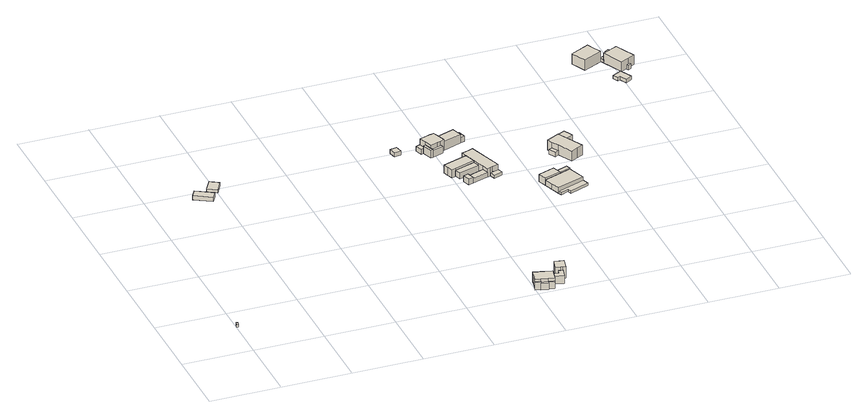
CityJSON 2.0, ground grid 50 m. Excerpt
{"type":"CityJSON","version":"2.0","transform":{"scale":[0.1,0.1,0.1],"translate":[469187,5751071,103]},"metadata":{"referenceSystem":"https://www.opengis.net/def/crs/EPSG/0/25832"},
"CityObjects":{
"building1":{"type":"Building","attributes":{"Gemeindeschluessel":"05754044","BezugspunktDach":"2000","function":"31001_2523","measuredHeight":1.72},"address":[{"country":"Germany"}],"geometry":[{"type":"Solid","lod":"1","boundaries":[[[[0,1,2,3]],[[4,5,6,7]],[[4,7,3,2]],[[5,4,2,1]],[[6,5,1,0]],[[7,6,0,3]]]]}]},
"building2":{"type":"Building","attributes":{"Gemeindeschluessel":"05754044","BezugspunktDach":"2000","function":"31001_2720","measuredHeight":3.94},"address":[{"country":"Germany","locality":"Verl","thoroughfareNumber":"59","thoroughfareName":"Eckardtsheimer Straße"}],"geometry":[{"type":"Solid","lod":"1","boundaries":[[[[8,9,10,11]],[[12,13,14,15]],[[12,15,11,10]],[[13,12,10,9]],[[14,13,9,8]],[[15,14,8,11]]]]}]},
"building3":{"type":"Building","attributes":{"Gemeindeschluessel":"05754044","BezugspunktDach":"2000","function":"31001_9998","measuredHeight":2.47},"address":[{"country":"Germany","locality":"Verl","thoroughfareNumber":"59","thoroughfareName":"Eckardtsheimer Straße"}],"geometry":[{"type":"Solid","lod":"1","boundaries":[[[[16,17,18,19]],[[20,21,22,23]],[[20,23,19,18]],[[21,20,18,17]],[[22,21,17,16]],[[23,22,16,19]]]]}]},
"building4":{"type":"Building","attributes":{"Gemeindeschluessel":"05754044","function":"31001_1010"},"address":[{"country":"Germany","locality":"Verl","thoroughfareNumber":"14","thoroughfareName":"Sobbeweg"}],"children":["building4-1","building4-2","building4-3","building4-4","building4-5","building4-6"]},
"building4-1":{"type":"BuildingPart","attributes":{"BezugspunktDach":"2000","measuredHeight":9.38,"storeysAboveGround":2},"parents":["building4"],"geometry":[{"type":"Solid","lod":"1","boundaries":[[[[24,25,26,27,28,29,30,31,32,33,34,35]],[[36,37,38,39,40,41,42,43,44,45,46,47]],[[36,47,35,34]],[[37,36,34,33]],[[38,37,33,32]],[[39,38,32,31]],[[40,39,31,30]],[[41,40,30,29]],[[42,41,29,28]],[[43,42,28,27]],[[44,43,27,26]],[[45,44,26,25]],[[46,45,25,24]],[[47,46,24,35]]]]}]},
"building4-2":{"type":"BuildingPart","attributes":{"BezugspunktDach":"2000","measuredHeight":5.03,"storeysAboveGround":2},"parents":["building4"],"geometry":[{"type":"Solid","lod":"1","boundaries":[[[[48,49,50,51,52,53]],[[54,55,56,38,37,57]],[[54,57,53,52]],[[55,54,52,51]],[[56,55,51,50]],[[38,56,50,49]],[[37,38,49,48]],[[57,37,48,53]]]]}]},
"building4-3":{"type":"BuildingPart","attributes":{"BezugspunktDach":"2100","measuredHeight":6,"storeysAboveGround":2},"address":[{"country":"Germany","locality":"Verl","thoroughfareNumber":"14","thoroughfareName":"Sobbeweg"}],"parents":["building4"],"geometry":[{"type":"Solid","lod":"1","boundaries":[[[[58,59,60,61,62,63]],[[64,65,66,67,68,69]],[[64,69,63,62]],[[65,64,62,61]],[[66,65,61,60]],[[67,66,60,59]],[[68,67,59,58]],[[69,68,58,63]]]]}]},
"building4-4":{"type":"BuildingPart","attributes":{"BezugspunktDach":"2000","measuredHeight":5.45,"storeysAboveGround":2},"address":[{"country":"Germany","locality":"Verl","thoroughfareNumber":"14","thoroughfareName":"Sobbeweg"}],"parents":["building4"],"geometry":[{"type":"Solid","lod":"1","boundaries":[[[[70,71,72,73]],[[74,75,76,77]],[[74,77,73,72]],[[75,74,72,71]],[[76,75,71,70]],[[77,76,70,73]]]]}]},
"building4-5":{"type":"BuildingPart","attributes":{"BezugspunktDach":"2000","measuredHeight":5.18,"storeysAboveGround":2},"address":[{"country":"Germany","locality":"Verl","thoroughfareNumber":"14","thoroughfareName":"Sobbeweg"}],"parents":["building4"],"geometry":[{"type":"Solid","lod":"1","boundaries":[[[[78,79,80,81]],[[82,57,37,36]],[[82,36,81,80]],[[57,82,80,79]],[[37,57,79,78]],[[36,37,78,81]]]]}]},
"building4-6":{"type":"BuildingPart","attributes":{"BezugspunktDach":"2000","measuredHeight":3.96,"storeysAboveGround":2},"address":[{"country":"Germany","locality":"Verl","thoroughfareNumber":"14","thoroughfareName":"Sobbeweg"}],"parents":["building4"],"geometry":[{"type":"Solid","lod":"1","boundaries":[[[[83,84,85,86]],[[43,42,87,88]],[[43,88,86,85]],[[42,43,85,84]],[[87,42,84,83]],[[88,87,83,86]]]]}]},
"building5":{"type":"Building","attributes":{"Gemeindeschluessel":"05754044","BezugspunktDach":"2000","function":"31001_2463","measuredHeight":9.81,"storeysAboveGround":1},"address":[{"country":"Germany","locality":"Verl","thoroughfareNumber":"14","thoroughfareName":"Sobbeweg"}],"geometry":[{"type":"Solid","lod":"1","boundaries":[[[[89,90,91,92,93,94,95]],[[96,69,97,98,99,100,101]],[[96,101,95,94]],[[69,96,94,93]],[[97,69,93,92]],[[98,97,92,91]],[[99,98,91,90]],[[100,99,90,89]],[[101,100,89,95]]]]}]},
"building6":{"type":"Building","attributes":{"Gemeindeschluessel":"05754044","BezugspunktDach":"2000","function":"51009_1611","measuredHeight":2.77},"address":[{"country":"Germany"}],"geometry":[{"type":"Solid","lod":"1","boundaries":[[[[102,103,104,105]],[[106,107,108,109]],[[106,109,105,104]],[[107,106,104,103]],[[108,107,103,102]],[[109,108,102,105]]]]}]},
"building7":{"type":"Building","attributes":{"Gemeindeschluessel":"05754044","BezugspunktDach":"2000","function":"51009_1610","measuredHeight":6.74},"address":[{"country":"Germany"}],"geometry":[{"type":"Solid","lod":"1","boundaries":[[[[110,111,112,113]],[[114,115,116,117]],[[114,117,113,112]],[[115,114,112,111]],[[116,115,111,110]],[[117,116,110,113]]]]}]},
"building8":{"type":"Building","attributes":{"Gemeindeschluessel":"05754044","BezugspunktDach":"2000","function":"51009_1610","measuredHeight":5.26},"address":[{"country":"Germany"}],"geometry":[{"type":"Solid","lod":"1","boundaries":[[[[118,119,120,121]],[[122,123,124,125]],[[122,125,121,120]],[[123,122,120,119]],[[124,123,119,118]],[[125,124,118,121]]]]}]},
"building9":{"type":"Building","attributes":{"Gemeindeschluessel":"05754044","function":"51009_1610"},"address":[{"country":"Germany"}],"children":["building9-1","building9-2"]},
"building9-1":{"type":"BuildingPart","attributes":{"BezugspunktDach":"2000","measuredHeight":4.43},"parents":["building9"],"geometry":[{"type":"Solid","lod":"1","boundaries":[[[[126,127,128,129]],[[130,131,132,133]],[[130,133,129,128]],[[131,130,128,127]],[[132,131,127,126]],[[133,132,126,129]]]]}]},
"building9-2":{"type":"BuildingPart","attributes":{"BezugspunktDach":"2000","measuredHeight":4.43},"parents":["building9"],"geometry":[{"type":"Solid","lod":"1","boundaries":[[[[134,135,136,137]],[[138,139,140,130]],[[138,130,137,136]],[[139,138,136,135]],[[140,139,135,134]],[[130,140,134,137]]]]}]},
"building10":{"type":"Building","attributes":{"Gemeindeschluessel":"05754044","function":"31001_2054"},"address":[{"country":"Germany","locality":"Verl","thoroughfareNumber":"13","thoroughfareName":"Sobbeweg"}],"children":["building10-1","building10-2"]},
"building10-1":{"type":"BuildingPart","attributes":{"BezugspunktDach":"2000","measuredHeight":8.47},"parents":["building10"],"geometry":[{"type":"Solid","lod":"1","boundaries":[[[[141,142,143,144,145,146,147,148,149,150,151,152,153]],[[154,155,156,157,158,159,160,161,162,163,164,165,166]],[[154,166,153,152]],[[155,154,152,151]],[[156,155,151,150]],[[157,156,150,149]],[[158,157,149,148]],[[159,158,148,147]],[[160,159,147,146]],[[161,160,146,145]],[[162,161,145,144]],[[163,162,144,143]],[[164,163,143,142]],[[165,164,142,141]],[[166,165,141,153]]]]}]},
"building10-2":{"type":"BuildingPart","attributes":{"BezugspunktDach":"2000","measuredHeight":8.1},"parents":["building10"],"geometry":[{"type":"Solid","lod":"1","boundaries":[[[[167,168,169,170,171,172,173,174]],[[175,176,177,163,162,161,160,178]],[[175,178,174,173]],[[176,175,173,172]],[[177,176,172,171]],[[163,177,171,170]],[[162,163,170,169]],[[161,162,169,168]],[[160,161,168,167]],[[178,160,167,174]]]]}]},
"building11":{"type":"Building","attributes":{"Gemeindeschluessel":"05754044","function":"31001_1010"},"address":[{"country":"Germany","locality":"Verl","thoroughfareNumber":"13","thoroughfareName":"Sobbeweg"}],"children":["building11-1","building11-2","building11-3","building11-4","building11-5","building11-6"]},
"building11-1":{"type":"BuildingPart","attributes":{"BezugspunktDach":"2000","measuredHeight":10.96},"parents":["building11"],"geometry":[{"type":"Solid","lod":"1","boundaries":[[[[179,180,181,182,183,184,185,186,187,188,189]],[[190,191,192,193,194,116,195,196,197,198,199]],[[190,199,189,188]],[[191,190,188,187]],[[192,191,187,186]],[[193,192,186,185]],[[194,193,185,184]],[[116,194,184,183]],[[195,116,183,182]],[[196,195,182,181]],[[197,196,181,180]],[[198,197,180,179]],[[199,198,179,189]]]]}]},
"building11-2":{"type":"BuildingPart","attributes":{"BezugspunktDach":"2000","measuredHeight":5.24},"parents":["building11"],"geometry":[{"type":"Solid","lod":"1","boundaries":[[[[200,201,202,203,204]],[[117,205,194,192,206]],[[117,206,204,203]],[[205,117,203,202]],[[194,205,202,201]],[[192,194,201,200]],[[206,192,200,204]]]]}]},
"building11-3":{"type":"BuildingPart","attributes":{"BezugspunktDach":"2000","measuredHeight":8.3},"parents":["building11"],"geometry":[{"type":"Solid","lod":"1","boundaries":[[[[207,208,209,210,211,212,213,214]],[[191,190,215,216,217,218,219,220]],[[191,220,214,213]],[[190,191,213,212]],[[215,190,212,211]],[[216,215,211,210]],[[217,216,210,209]],[[218,217,209,208]],[[219,218,208,207]],[[220,219,207,214]]]]}]},
"building11-4":{"type":"BuildingPart","attributes":{"BezugspunktDach":"2000","measuredHeight":3.71},"address":[{"country":"Germany","locality":"Verl","thoroughfareNumber":"13","thoroughfareName":"Sobbeweg"}],"parents":["building11"],"geometry":[{"type":"Solid","lod":"1","boundaries":[[[[221,222,223,224,225]],[[226,227,195,116,115]],[[226,115,225,224]],[[227,226,224,223]],[[195,227,223,222]],[[116,195,222,221]],[[115,116,221,225]]]]}]},
"building11-5":{"type":"BuildingPart","attributes":{"BezugspunktDach":"2000","measuredHeight":4.02},"address":[{"country":"Germany","locality":"Verl","thoroughfareNumber":"13","thoroughfareName":"Sobbeweg"}],"parents":["building11"],"geometry":[{"type":"Solid","lod":"1","boundaries":[[[[228,229,230,231]],[[232,233,234,235]],[[232,235,231,230]],[[233,232,230,229]],[[234,233,229,228]],[[235,234,228,231]]]]}]},
"building11-6":{"type":"BuildingPart","attributes":{"BezugspunktDach":"2000","measuredHeight":4.6},"address":[{"country":"Germany","locality":"Verl","thoroughfareNumber":"13","thoroughfareName":"Sobbeweg"}],"parents":["building11"],"geometry":[{"type":"Solid","lod":"1","boundaries":[[[[236,237,238,239]],[[219,217,240,241]],[[219,241,239,238]],[[217,219,238,237]],[[240,217,237,236]],[[241,240,236,239]]]]}]},
"building12":{"type":"Building","attributes":{"Gemeindeschluessel":"05754044","BezugspunktDach":"2000","function":"31001_2463","measuredHeight":2.46},"address":[{"country":"Germany","locality":"Verl","thoroughfareNumber":"13","thoroughfareName":"Sobbeweg"}],"geometry":[{"type":"Solid","lod":"1","boundaries":[[[[242,243,244,245]],[[246,156,154,247]],[[246,247,245,244]],[[156,246,244,243]],[[154,156,243,242]],[[247,154,242,245]]]]}]},
"building13":{"type":"Building","attributes":{"Gemeindeschluessel":"05754044","function":"31001_2721"},"address":[{"country":"Germany","locality":"Verl","thoroughfareNumber":"16","thoroughfareName":"Sobbeweg"}],"children":["building13-1","building13-2"]},
"building13-1":{"type":"BuildingPart","attributes":{"BezugspunktDach":"2000","measuredHeight":6.56},"parents":["building13"],"geometry":[{"type":"Solid","lod":"1","boundaries":[[[[248,249,250,251,252,253,254]],[[255,256,257,258,259,260,261]],[[255,261,254,253]],[[256,255,253,252]],[[257,256,252,251]],[[258,257,251,250]],[[259,258,250,249]],[[260,259,249,248]],[[261,260,248,254]]]]}]},
"building13-2":{"type":"BuildingPart","attributes":{"BezugspunktDach":"2000","measuredHeight":6.26},"parents":["building13"],"geometry":[{"type":"Solid","lod":"1","boundaries":[[[[262,263,264,265]],[[257,266,267,258]],[[257,258,265,264]],[[266,257,264,263]],[[267,266,263,262]],[[258,267,262,265]]]]}]},
"building14":{"type":"Building","attributes":{"Gemeindeschluessel":"05754044","BezugspunktDach":"2000","function":"51009_1610","measuredHeight":1.83},"address":[{"country":"Germany"}],"geometry":[{"type":"Solid","lod":"1","boundaries":[[[[268,269,270,271,272,273]],[[274,275,276,255,261,277]],[[274,277,273,272]],[[275,274,272,271]],[[276,275,271,270]],[[255,276,270,269]],[[261,255,269,268]],[[277,261,268,273]]]]}]},
"building15":{"type":"Building","attributes":{"Gemeindeschluessel":"05754044","BezugspunktDach":"2000","function":"51009_1610","measuredHeight":5.43},"address":[{"country":"Germany"}],"geometry":[{"type":"Solid","lod":"1","boundaries":[[[[278,279,280,281]],[[282,283,284,285]],[[282,285,281,280]],[[283,282,280,279]],[[284,283,279,278]],[[285,284,278,281]]]]}]},
"building16":{"type":"Building","attributes":{"Gemeindeschluessel":"05754044","function":"31001_1210"},"address":[{"country":"Germany","locality":"Verl","thoroughfareNumber":"16","thoroughfareName":"Sobbeweg"}],"children":["building16-1","building16-2","building16-3"]},
"building16-1":{"type":"BuildingPart","attributes":{"BezugspunktDach":"2000","measuredHeight":9.49},"parents":["building16"],"geometry":[{"type":"Solid","lod":"1","boundaries":[[[[286,287,288,289,290,291,292,293,294]],[[295,296,297,298,299,300,301,302,303]],[[295,303,294,293]],[[296,295,293,292]],[[297,296,292,291]],[[298,297,291,290]],[[299,298,290,289]],[[300,299,289,288]],[[301,300,288,287]],[[302,301,287,286]],[[303,302,286,294]]]]}]},
"building16-2":{"type":"BuildingPart","attributes":{"BezugspunktDach":"2000","measuredHeight":8.54},"parents":["building16"],"geometry":[{"type":"Solid","lod":"1","boundaries":[[[[304,305,306,307,308]],[[301,300,309,310,311]],[[301,311,308,307]],[[300,301,307,306]],[[309,300,306,305]],[[310,309,305,304]],[[311,310,304,308]]]]}]},
"building16-3":{"type":"BuildingPart","attributes":{"BezugspunktDach":"2000","measuredHeight":4.99},"address":[{"country":"Germany","locality":"Verl","thoroughfareNumber":"16","thoroughfareName":"Sobbeweg"}],"parents":["building16"],"geometry":[{"type":"Solid","lod":"1","boundaries":[[[[312,313,314,315]],[[316,317,318,319]],[[316,319,315,314]],[[317,316,314,313]],[[318,317,313,312]],[[319,318,312,315]]]]}]},
"building17":{"type":"Building","attributes":{"Gemeindeschluessel":"05754044","BezugspunktDach":"2000","function":"31001_2721","measuredHeight":10.41},"address":[{"country":"Germany","locality":"Verl","thoroughfareNumber":"25","thoroughfareName":"Sobbeweg"}],"geometry":[{"type":"Solid","lod":"1","boundaries":[[[[320,321,322,323,324,325,326]],[[327,328,329,330,331,332,333]],[[327,333,326,325]],[[328,327,325,324]],[[329,328,324,323]],[[330,329,323,322]],[[331,330,322,321]],[[332,331,321,320]],[[333,332,320,326]]]]}]},
"building18":{"type":"Building","attributes":{"Gemeindeschluessel":"05754044","BezugspunktDach":"2000","function":"31001_2723","measuredHeight":2.51},"address":[{"country":"Germany","locality":"Verl","thoroughfareNumber":"25","thoroughfareName":"Sobbeweg"}],"geometry":[{"type":"Solid","lod":"1","boundaries":[[[[334,335,336,337,338,339]],[[340,341,342,343,344,345]],[[340,345,339,338]],[[341,340,338,337]],[[342,341,337,336]],[[343,342,336,335]],[[344,343,335,334]],[[345,344,334,339]]]]}]},
"building19":{"type":"Building","attributes":{"Gemeindeschluessel":"05754044","BezugspunktDach":"2000","function":"31001_2723","measuredHeight":2.38},"address":[{"country":"Germany","locality":"Verl","thoroughfareNumber":"25","thoroughfareName":"Sobbeweg"}],"geometry":[{"type":"Solid","lod":"1","boundaries":[[[[346,347,348,349,350,351,352,353,354,355]],[[356,357,358,359,360,361,362,363,364,365]],[[356,365,355,354]],[[357,356,354,353]],[[358,357,353,352]],[[359,358,352,351]],[[360,359,351,350]],[[361,360,350,349]],[[362,361,349,348]],[[363,362,348,347]],[[364,363,347,346]],[[365,364,346,355]]]]}]},
"building20":{"type":"Building","attributes":{"Gemeindeschluessel":"05754044","function":"31001_1010"},"address":[{"country":"Germany","locality":"Verl","thoroughfareNumber":"25","thoroughfareName":"Sobbeweg"}],"children":["building20-1","building20-2"]},
"building20-1":{"type":"BuildingPart","attributes":{"BezugspunktDach":"2000","measuredHeight":9.97},"parents":["building20"],"geometry":[{"type":"Solid","lod":"1","boundaries":[[[[366,367,368,369,370,371,372]],[[373,374,375,376,377,378,379]],[[373,379,372,371]],[[374,373,371,370]],[[375,374,370,369]],[[376,375,369,368]],[[377,376,368,367]],[[378,377,367,366]],[[379,378,366,372]]]]}]},
"building20-2":{"type":"BuildingPart","attributes":{"BezugspunktDach":"2000","measuredHeight":3.39},"address":[{"country":"Germany","locality":"Verl","thoroughfareNumber":"25","thoroughfareName":"Sobbeweg"}],"parents":["building20"],"geometry":[{"type":"Solid","lod":"1","boundaries":[[[[380,381,382,383]],[[384,385,386,387]],[[384,387,383,382]],[[385,384,382,381]],[[386,385,381,380]],[[387,386,380,383]]]]}]}
},
"vertices":[
[10,345,21],[2,316,21],[16,312,21],[24,341,21],[16,312,4],[2,316,4],[10,345,4],[24,341,4],
[345,1976,40],[314,1923,40],[433,1853,40],[464,1906,40],[433,1853,9],[314,1923,9],[345,1976,9],[464,1906,9],
[480,2060,35],[433,1980,35],[498,1942,35],[545,2022,35],[498,1942,10],[433,1980,10],[480,2060,10],[545,2022,10],
[2134,69,86],[2142,103,86],[2144,114,86],[2098,125,86],[2061,133,86],[2015,144,86],[2005,98,86],[1995,53,86],[2034,44,86],[2085,33,86],[2124,24,86],[2134,68,86],[2124,24,14],[2085,33,14],[2034,44,14],[1995,53,14],[2005,98,14],[2015,144,14],[2061,133,14],[2098,125,14],[2144,114,14],[2142,103,14],[2134,69,14],[2134,68,14],
[2085,33,64],[2034,44,64],[2030,30,64],[2029,25,64],[2080,13,64],[2081,18,64],[2080,13,14],[2029,25,14],[2030,30,14],[2081,18,14],
[2190,125,72],[2182,94,72],[2142,103,72],[2134,68,72],[2203,52,72],[2218,119,72],[2203,52,12],[2134,68,12],[2142,103,12],[2182,94,12],[2190,125,12],[2218,119,12],
[1995,53,71],[1991,39,71],[2030,30,71],[2034,44,71],[2030,30,16],[1991,39,16],[1995,53,16],[2034,44,16],
[2085,33,66],[2081,18,66],[2120,9,66],[2124,24,66],[2120,9,14],
[2066,155,54],[2061,133,54],[2098,125,54],[2103,146,54],[2066,155,14],[2103,146,14],
[2188,208,96],[2171,130,96],[2204,122,96],[2205,122,96],[2218,119,96],[2236,114,96],[2254,193,96],[2236,114,12],[2205,122,12],[2204,122,12],[2171,130,12],[2188,208,12],[2254,193,12],
[1781,2019,38],[1731,2008,38],[1743,1955,38],[1793,1965,38],[1743,1955,10],[1731,2008,10],[1781,2019,10],[1793,1965,10],
[1946,1923,75],[1932,1918,75],[1956,1845,75],[1971,1849,75],[1956,1845,16],[1932,1918,16],[1946,1923,16],[1971,1849,16],
[2173,1626,59],[2025,1577,59],[2040,1531,59],[2189,1580,59],[2040,1531,14],[2025,1577,14],[2173,1626,14],[2189,1580,14],
[2203,1539,48],[2090,1500,48],[2104,1457,48],[2218,1495,48],[2104,1457,11],[2090,1500,11],[2203,1539,11],[2218,1495,11],
[2086,1510,55],[2051,1497,55],[2068,1446,55],[2104,1457,55],[2068,1446,11],[2051,1497,11],[2086,1510,11],
[2177,1755,74],[2135,1741,74],[2147,1703,74],[2148,1703,74],[2174,1626,74],[2173,1626,74],[2189,1580,74],[2203,1539,74],[2218,1495,74],[2241,1502,74],[2260,1509,74],[2303,1522,74],[2218,1770,74],[2303,1522,12],[2260,1509,12],[2241,1502,12],[2218,1495,12],[2203,1539,12],[2189,1580,12],[2173,1626,12],[2174,1626,12],[2148,1703,12],[2147,1703,12],[2135,1741,12],[2177,1755,12],[2218,1770,12],
[2173,1626,73],[2174,1626,73],[2148,1703,73],[2147,1703,73],[1971,1644,73],[1983,1606,73],[1996,1568,73],[2025,1577,73],[1996,1568,12],[1983,1606,12],[1971,1644,12],[2025,1577,12],
[2011,1999,97],[2010,2001,97],[1983,1992,97],[1929,1974,97],[1946,1923,97],[1964,1868,97],[2018,1887,97],[2044,1897,97],[2072,1907,97],[2047,1978,97],[2037,2008,97],[2047,1978,16],[2072,1907,16],[2044,1897,16],[2018,1887,16],[1964,1868,16],[1929,1974,16],[1983,1992,16],[2010,2001,16],[2011,1999,16],[2037,2008,16],
[2044,1897,68],[1964,1868,68],[1965,1866,68],[1971,1849,68],[2052,1876,68],[1965,1866,16],[2052,1876,16],
[2203,1956,84],[2192,1990,84],[2185,2012,84],[2180,2026,84],[2062,1983,84],[2047,1978,84],[2072,1907,84],[2204,1954,84],[2062,1983,16],[2180,2026,16],[2185,2012,16],[2192,1990,16],[2203,1956,16],[2204,1954,16],
[1946,1923,53],[1929,1974,53],[1897,1963,53],[1914,1912,53],[1932,1918,53],[1914,1912,16],[1897,1963,16],
[2051,2013,57],[2037,2008,57],[2047,1978,57],[2062,1983,57],[2047,1978,17],[2037,2008,17],[2051,2013,17],[2062,1983,17],
[2222,2022,55],[2185,2012,55],[2203,1956,55],[2237,1967,55],[2222,2022,16],[2237,1967,16],
[2303,1522,36],[2241,1502,36],[2254,1462,36],[2316,1482,36],[2254,1462,12],[2316,1482,12],
[2754,1269,54],[2732,1331,54],[2651,1301,54],[2535,1259,54],[2557,1197,54],[2579,1135,54],[2777,1207,54],[2579,1135,11],[2557,1197,11],[2535,1259,11],[2651,1301,11],[2732,1331,11],[2754,1269,11],[2777,1207,11],
[2629,1361,67],[2513,1319,67],[2535,1259,67],[2651,1301,67],[2513,1319,11],[2629,1361,11],
[2777,1207,29],[2579,1135,29],[2588,1111,29],[2644,1132,29],[2653,1107,29],[2794,1159,29],[2653,1107,11],[2644,1132,11],[2588,1111,11],[2794,1159,11],
[2721,1359,62],[2640,1329,62],[2651,1301,62],[2732,1331,62],[2651,1301,15],[2640,1329,15],[2721,1359,15],[2732,1331,15],
[2894,1521,95],[2830,1644,95],[2796,1709,95],[2750,1685,95],[2703,1661,95],[2722,1626,95],[2748,1577,95],[2802,1473,95],[2848,1497,95],[2802,1473,20],[2748,1577,20],[2722,1626,20],[2703,1661,20],[2750,1685,20],[2796,1709,20],[2830,1644,20],[2894,1521,20],[2848,1497,20],
[2865,1704,91],[2848,1736,91],[2796,1709,91],[2830,1644,91],[2882,1671,91],[2848,1736,20],[2865,1704,20],[2882,1671,20],
[2722,1626,53],[2693,1612,53],[2720,1562,53],[2748,1577,53],[2720,1562,19],[2693,1612,19],[2722,1626,19],[2748,1577,19],
[3430,2582,100],[3428,2586,100],[3405,2635,100],[3379,2688,100],[3244,2622,100],[3295,2516,100],[3428,2581,100],[3295,2516,22],[3244,2622,22],[3379,2688,22],[3405,2635,22],[3428,2586,22],[3430,2582,22],[3428,2581,22],
[3428,2347,49],[3448,2308,49],[3464,2316,49],[3489,2268,49],[3537,2294,49],[3493,2379,49],[3537,2294,24],[3489,2268,24],[3464,2316,24],[3448,2308,24],[3428,2347,24],[3493,2379,24],
[3515,2666,49],[3488,2653,49],[3492,2642,49],[3477,2635,49],[3487,2613,49],[3428,2586,49],[3430,2582,49],[3428,2581,49],[3441,2554,49],[3545,2604,49],[3441,2554,25],[3428,2581,25],[3430,2582,25],[3428,2586,25],[3487,2613,25],[3477,2635,25],[3492,2642,25],[3488,2653,25],[3515,2666,25],[3545,2604,25],
[3617,2461,100],[3547,2605,100],[3545,2604,100],[3494,2580,100],[3441,2554,100],[3511,2410,100],[3564,2435,100],[3511,2410,26],[3441,2554,26],[3494,2580,26],[3545,2604,26],[3547,2605,26],[3617,2461,26],[3564,2435,26],
[3576,2441,59],[3551,2429,59],[3559,2412,59],[3584,2424,59],[3559,2412,25],[3551,2429,25],[3576,2441,25],[3584,2424,25]
]}
